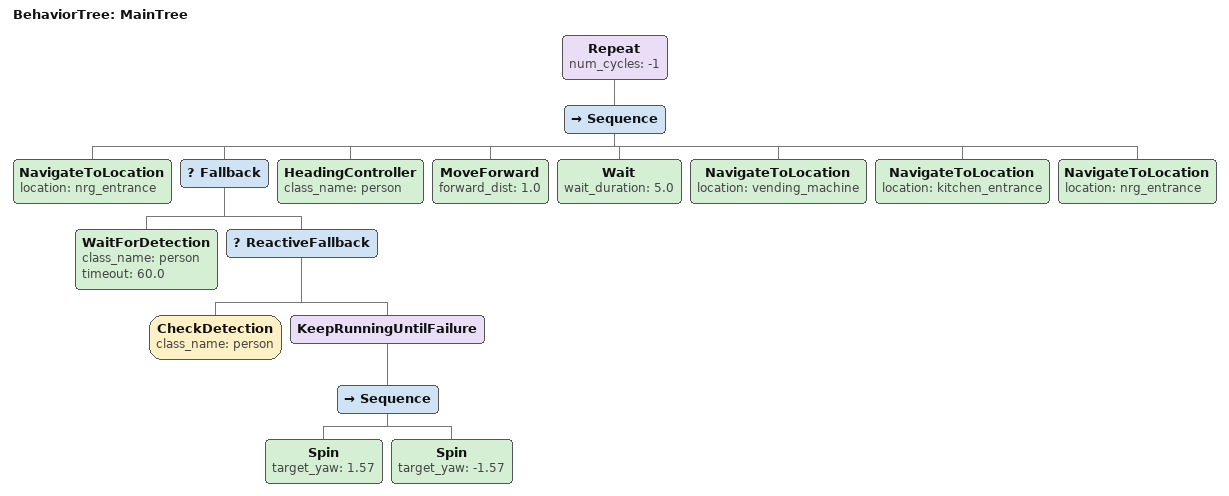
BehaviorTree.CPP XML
<root BTCPP_format="4">
  <BehaviorTree ID="MainTree">
    <Repeat num_cycles="-1">
      <Sequence>
        <NavigateToLocation location="nrg_entrance"/>
        <Fallback>
          <WaitForDetection class_name="person" timeout="60.0"/>
          <ReactiveFallback>
            <CheckDetection class_name="person"/>
            <KeepRunningUntilFailure>
              <Sequence>
                <Spin target_yaw="1.57"/>
                <Spin target_yaw="-1.57"/>
              </Sequence>
            </KeepRunningUntilFailure>
          </ReactiveFallback>
        </Fallback>
        <HeadingController class_name="person"/>
        <MoveForward forward_dist="1.0"/>
        <Wait wait_duration="5.0"/>
        <NavigateToLocation location="vending_machine"/>
        <NavigateToLocation location="kitchen_entrance"/>
        <NavigateToLocation location="nrg_entrance"/>
      </Sequence>
    </Repeat>
  </BehaviorTree>
</root>
